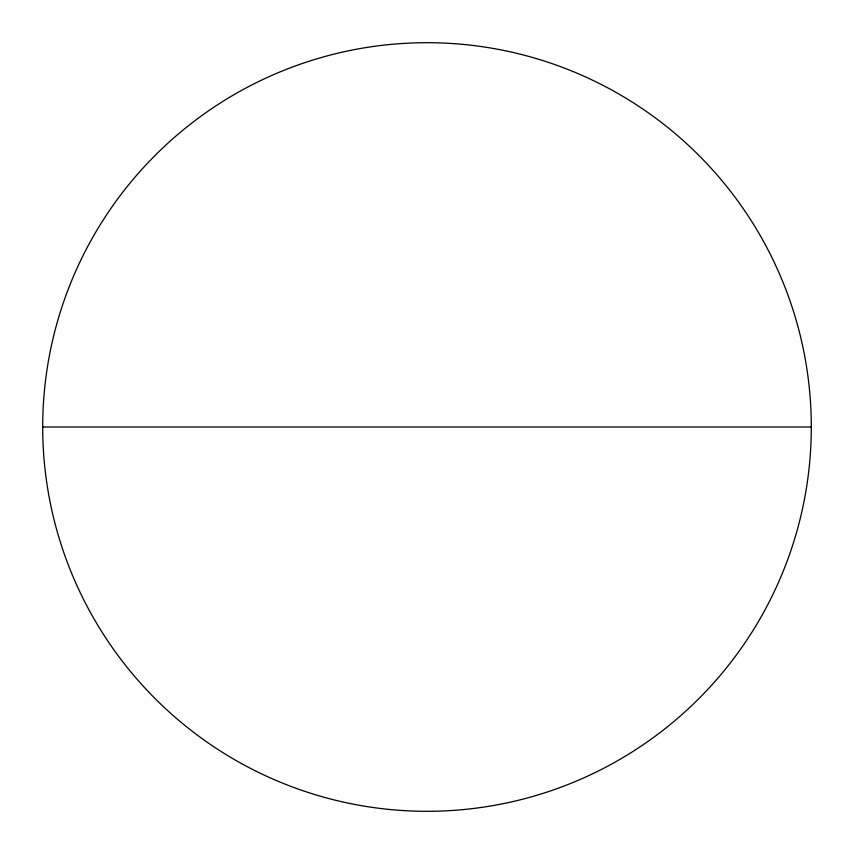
<?xml version="1.0" encoding="UTF-8"?>
<svg xmlns="http://www.w3.org/2000/svg" width="854" height="854" viewBox="0 0 854 854"><rect width="100%" height="100%" fill="white"/><g stroke="black" fill="none" stroke-linecap="round" stroke-linejoin="round"><path stroke-width="1.28" d="M42.7 427L811.3 427A384.3 384.3 0 0 0 234.85 94.186A384.3 384.3 0 0 0 234.85 759.814A384.3 384.3 0 0 0 811.3 427"/></g></svg>
